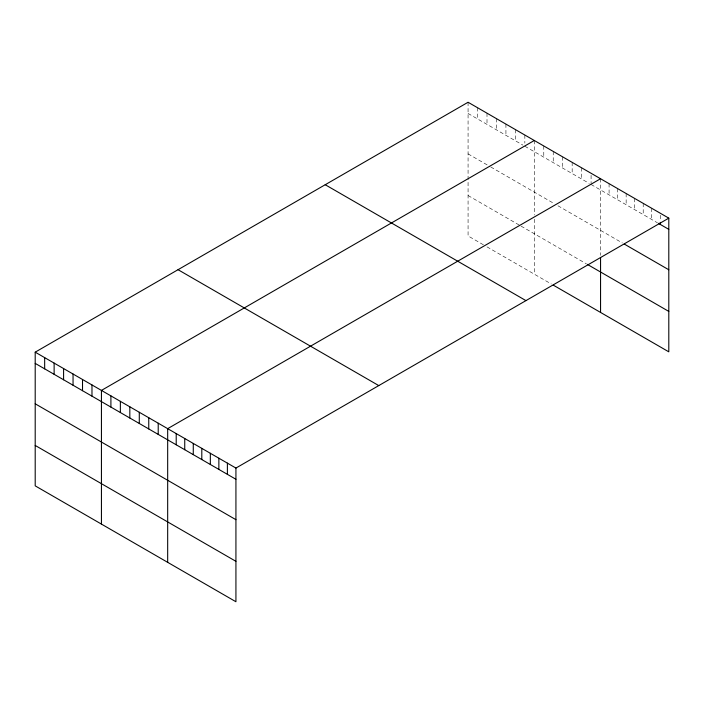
<?xml version="1.0" encoding="UTF-8"?>
<svg xmlns="http://www.w3.org/2000/svg" width="704" height="704" viewBox="0 0 704 704"><rect width="100%" height="100%" fill="white"/><g stroke="black" fill="none" stroke-linecap="round" stroke-linejoin="round"><path stroke-width="0.53" stroke-dasharray="3.52 2.64" d="M468.072 102.256L468.072 235.937L485.109 245.775M468.072 113.458L522.958 145.147M524.85 146.238L589.195 183.392M591.087 184.483L657.422 222.781M468.072 153.877L489.834 166.443M490.785 166.989L553.238 203.051M557.973 205.779L622.354 242.95M468.072 195.527L520.115 225.57M521.066 226.116L586.362 263.815M487.001 246.866L551.346 284.02M660.273 215.257L660.273 221.364M651.737 208.287L651.737 219.498M643.21 203.368L643.21 214.579M634.674 198.44L634.674 209.651M626.146 193.512L626.146 204.723M617.619 188.593L617.619 199.795M609.083 183.665L609.083 194.876M600.556 178.737L600.556 255.35M591.087 175.314L591.087 183.462M581.627 167.816L581.627 179.018M572.167 162.351L572.167 173.562M562.698 156.886L562.698 168.098M553.238 151.422L553.238 162.633M543.778 145.957L543.778 157.168M534.31 140.492L534.31 215.028M534.31 219.19L534.31 274.182M524.85 135.036L524.85 143.185M515.39 129.571L515.39 140.782M505.93 124.106L505.93 135.318M496.461 118.642L496.461 129.853M487.001 113.177L487.001 124.388M477.541 107.721L477.541 118.923"/><path stroke-width="1.06" d="M35.2 352.167L235.928 468.063L235.928 601.744L35.2 485.857L35.2 352.167L468.072 102.256L668.8 218.143L668.8 351.833L553.238 285.111M534.31 140.492L101.438 390.412L101.438 524.102M600.556 178.737L167.675 428.657L167.675 562.346M235.928 468.063L668.8 218.143M658.372 223.335L668.8 229.354M624.254 244.05L668.8 269.773M587.303 264.361L668.8 311.414M325.222 184.73L525.95 300.617M178.05 269.702L378.778 385.59M35.2 363.378L235.928 479.266M35.2 403.797L235.928 519.684M35.2 445.438L235.928 561.326M660.273 222.385L660.273 224.426M600.556 257.435L600.556 312.426M227.392 463.135L227.392 474.346M218.865 458.207L218.865 469.418M210.338 453.279L210.338 464.49M201.802 448.36L201.802 459.571M193.274 443.432L193.274 454.643M184.738 438.504L184.738 449.715M176.211 433.585L176.211 444.787M158.215 423.192L158.215 434.403M148.755 417.727L148.755 428.938M139.286 412.271L139.286 423.474M129.826 406.806L129.826 418.009M120.366 401.342L120.366 412.553M110.906 395.877L110.906 407.088M91.978 384.947L91.978 396.158M82.518 379.491L82.518 390.694M73.049 374.026L73.049 385.238M63.589 368.562L63.589 379.773M54.129 363.097L54.129 374.308M44.66 357.632L44.66 368.843"/></g></svg>
